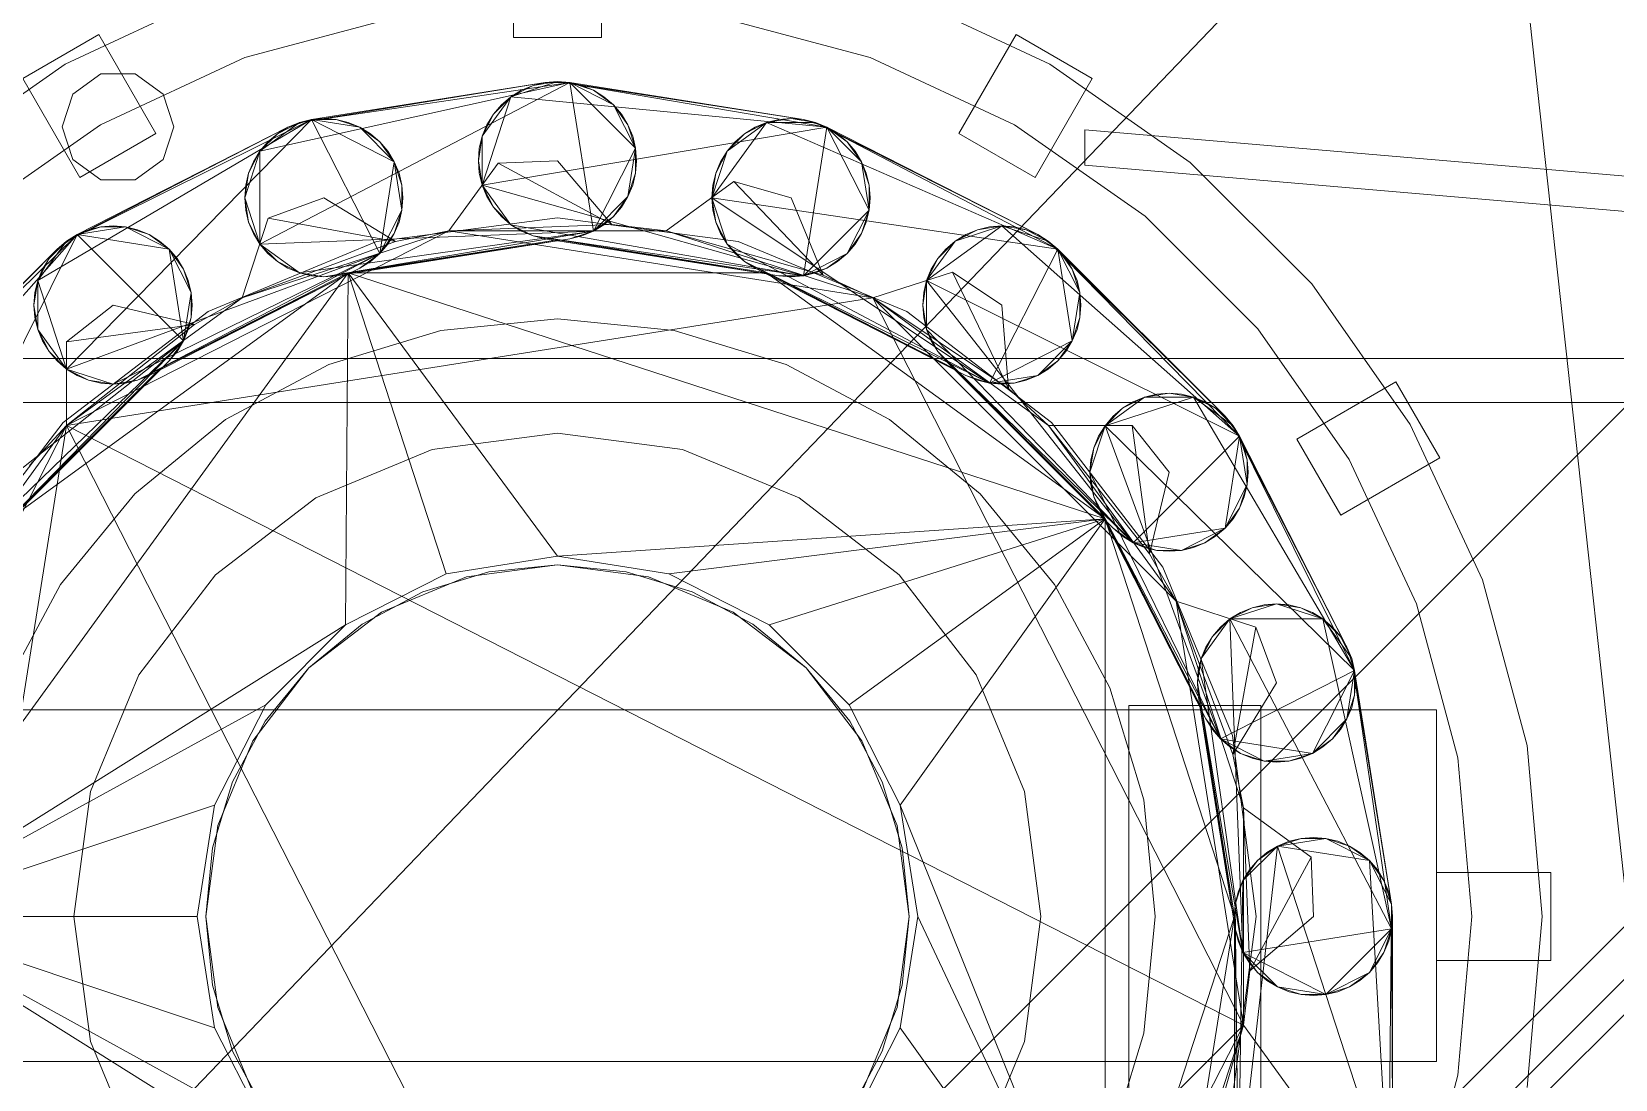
# Model space of a CAD drawing. Header units: millimetres. Extents: x -1970 to 59977, y -50268 to 6837.
# Drawn here: x 58329.4 to 58509.6, y 2748 to 2867.2 of the extents above; entities that cross this region are included whole.
import ezdxf

# ---------------------------------------------------------------- set-up
doc = ezdxf.new("R2010")
doc.units = ezdxf.units.MM
doc.layers.add('lateral_secador', color=7, linetype='Continuous', lineweight=0)

msp = doc.modelspace()

# ---------------------------------------------------------------- linework, layer by layer
at = {"layer": 'lateral_secador'}
for p, q in [((58349.253, 2663), (58589.253, 2903)), ((58250.333, 2645.18), (58496.253, 2901.5)), ((58496.253, 2901.5), (58524.753, 2641)), ((58384.253, 2866.5), (58384.253, 2879.5)), ((58394.253, 2866.5), (58394.253, 2879.5)), ((58350.947, 2871.746), (58333.253, 2863.495)), ((58445.253, 2863.495), (58427.559, 2871.746)), ((58371.194, 2868.92), (58353.683, 2864.228)), ((58424.823, 2864.228), (58407.312, 2868.92)), ((58337.083, 2866.861), (58328.423, 2861.861)), ((58343.583, 2855.603), (58337.083, 2866.861)), ((58384.253, 2866.5), (58394.253, 2866.5)), ((58434.923, 2855.603), (58441.423, 2866.861)), ((58450.083, 2861.861), (58441.423, 2866.861)), ((58333.253, 2863.495), (58317.261, 2852.297)), ((58353.683, 2864.228), (58337.253, 2856.567)), ((58441.253, 2856.567), (58424.823, 2864.228)), ((58461.245, 2852.297), (58445.253, 2863.495)), ((58334.923, 2850.603), (58328.423, 2861.861)), ((58337.291, 2862.389), (58334.116, 2860.082)), ((58341.215, 2862.389), (58337.291, 2862.389)), ((58344.39, 2860.082), (58341.215, 2862.389)), ((58355.396, 2853.581), (58390.661, 2861.389)), ((58355.396, 2843.001), (58390.661, 2861.389)), ((58359.896, 2856.85), (58387.845, 2861.389)), ((58359.896, 2856.85), (58390.661, 2861.389)), ((58387.845, 2861.389), (58361.271, 2857.18)), ((58383.962, 2859.781), (58389.253, 2861.5)), ((58383.962, 2859.781), (58386.472, 2861.06)), ((58386.472, 2861.06), (58385.167, 2860.519)), ((58386.472, 2861.06), (58389.253, 2861.5)), ((58387.845, 2861.389), (58386.472, 2861.06)), ((58389.253, 2861.5), (58387.845, 2861.389)), ((58387.845, 2861.389), (58390.661, 2861.389)), ((58389.253, 2861.5), (58417.235, 2857.18)), ((58390.661, 2861.389), (58389.253, 2861.5)), ((58389.253, 2861.5), (58419.915, 2856.31)), ((58417.235, 2857.18), (58390.661, 2861.389)), ((58390.661, 2861.389), (58393.339, 2860.519)), ((58392.034, 2861.06), (58390.661, 2861.389)), ((58390.661, 2861.389), (58395.616, 2858.864)), ((58390.661, 2861.389), (58398.142, 2853.908)), ((58390.661, 2861.389), (58393.339, 2844.481)), ((58393.339, 2860.519), (58392.034, 2861.06)), ((58443.583, 2850.603), (58450.083, 2861.861)), ((58334.116, 2860.082), (58332.903, 2856.35)), ((58345.603, 2856.35), (58344.39, 2860.082)), ((58380.694, 2855.281), (58383.962, 2859.781)), ((58380.694, 2849.719), (58383.962, 2859.781)), ((58381.972, 2857.79), (58383.962, 2859.781)), ((58383.962, 2859.781), (58382.89, 2858.864)), ((58385.167, 2860.519), (58383.962, 2859.781)), ((58383.962, 2859.781), (58419.915, 2856.31)), ((58393.339, 2860.519), (58395.616, 2858.864)), ((58394.544, 2859.781), (58393.339, 2860.519)), ((58395.616, 2858.864), (58394.544, 2859.781)), ((58362.677, 2857.291), (58361.271, 2857.18)), ((58364.085, 2857.18), (58362.677, 2857.291)), ((58380.694, 2855.281), (58381.972, 2857.79)), ((58381.972, 2857.79), (58381.233, 2856.586)), ((58382.89, 2858.864), (58381.972, 2857.79)), ((58395.616, 2858.864), (58397.272, 2856.586)), ((58396.534, 2857.79), (58395.616, 2858.864)), ((58395.616, 2858.864), (58398.142, 2853.908)), ((58397.272, 2856.586), (58396.534, 2857.79)), ((58413.048, 2856.85), (58415.829, 2857.291)), ((58415.829, 2857.291), (58414.421, 2857.18)), ((58415.829, 2857.291), (58418.61, 2856.85)), ((58417.235, 2857.18), (58415.829, 2857.291)), ((58337.253, 2856.567), (58322.403, 2846.169)), ((58330.144, 2838.857), (58361.271, 2857.18)), ((58332.903, 2856.35), (58334.116, 2852.618)), ((58333.413, 2843.357), (58361.271, 2857.18)), ((58333.413, 2828.794), (58361.271, 2857.18)), ((58333.413, 2843.357), (58358.591, 2856.31)), ((58358.591, 2856.31), (58334.618, 2844.094)), ((58334.923, 2850.603), (58343.583, 2855.603)), ((58344.39, 2852.618), (58345.603, 2856.35)), ((58355.396, 2853.581), (58359.896, 2856.85)), ((58355.396, 2853.581), (58357.388, 2855.572)), ((58357.388, 2855.572), (58356.314, 2854.655)), ((58357.388, 2855.572), (58359.896, 2856.85)), ((58358.591, 2856.31), (58357.388, 2855.572)), ((58358.591, 2856.31), (58361.271, 2857.18)), ((58359.896, 2856.85), (58358.591, 2856.31)), ((58361.271, 2857.18), (58359.896, 2856.85)), ((58361.271, 2857.18), (58364.085, 2857.18)), ((58361.271, 2857.18), (58366.763, 2856.31)), ((58361.271, 2857.18), (58370.696, 2852.377)), ((58361.271, 2857.18), (58369.042, 2841.927)), ((58364.085, 2857.18), (58366.763, 2856.31)), ((58365.458, 2856.85), (58364.085, 2857.18)), ((58366.763, 2856.31), (58365.458, 2856.85)), ((58366.763, 2856.31), (58369.042, 2854.655)), ((58367.968, 2855.572), (58366.763, 2856.31)), ((58366.763, 2856.31), (58370.696, 2852.377)), ((58369.042, 2854.655), (58367.968, 2855.572)), ((58381.233, 2856.586), (58380.694, 2855.281)), ((58380.694, 2849.719), (58419.915, 2856.31)), ((58397.272, 2856.586), (58398.142, 2853.908)), ((58397.812, 2855.281), (58397.272, 2856.586)), ((58406.829, 2848.291), (58413.048, 2856.85)), ((58408.548, 2853.581), (58413.048, 2856.85)), ((58408.548, 2853.581), (58410.538, 2855.572)), ((58410.538, 2855.572), (58409.464, 2854.655)), ((58410.538, 2855.572), (58413.048, 2856.85)), ((58411.743, 2856.31), (58410.538, 2855.572)), ((58413.048, 2856.85), (58411.743, 2856.31)), ((58414.421, 2857.18), (58413.048, 2856.85)), ((58413.048, 2856.85), (58418.61, 2856.85)), ((58413.048, 2856.85), (58446.167, 2842.439)), ((58418.61, 2856.85), (58417.235, 2857.18)), ((58417.235, 2857.18), (58419.915, 2856.31)), ((58419.915, 2856.31), (58417.235, 2839.402)), ((58418.61, 2856.85), (58443.888, 2844.094)), ((58419.915, 2856.31), (58418.61, 2856.85)), ((58418.61, 2856.85), (58446.167, 2842.439)), ((58443.888, 2844.094), (58419.915, 2856.31)), ((58419.915, 2856.31), (58422.192, 2854.655)), ((58421.118, 2855.572), (58419.915, 2856.31)), ((58419.915, 2856.31), (58423.847, 2852.377)), ((58419.915, 2856.31), (58424.718, 2846.883)), ((58422.192, 2854.655), (58421.118, 2855.572)), ((58434.923, 2855.603), (58443.583, 2850.603)), ((58456.103, 2846.169), (58441.253, 2856.567)), ((58449.253, 2856), (58589.253, 2844)), ((58449.253, 2852), (58449.253, 2856)), ((58356.314, 2854.655), (58355.396, 2853.581)), ((58369.042, 2854.655), (58370.696, 2852.377)), ((58369.958, 2853.581), (58369.042, 2854.655)), ((58380.253, 2852.5), (58380.694, 2855.281)), ((58380.364, 2853.908), (58380.253, 2852.5)), ((58380.694, 2855.281), (58380.364, 2853.908)), ((58380.694, 2849.719), (58380.694, 2855.281)), ((58398.142, 2853.908), (58393.339, 2844.481)), ((58398.142, 2853.908), (58397.272, 2848.414)), ((58398.142, 2853.908), (58397.812, 2855.281)), ((58398.142, 2853.908), (58398.142, 2851.092)), ((58398.253, 2852.5), (58398.142, 2853.908)), ((58409.464, 2854.655), (58408.548, 2853.581)), ((58422.192, 2854.655), (58423.847, 2852.377)), ((58423.11, 2853.581), (58422.192, 2854.655)), ((58334.116, 2852.618), (58337.291, 2850.311)), ((58341.215, 2850.311), (58344.39, 2852.618)), ((58353.677, 2848.291), (58355.396, 2853.581)), ((58354.118, 2851.072), (58355.396, 2853.581)), ((58354.659, 2852.377), (58354.118, 2851.072)), ((58355.396, 2853.581), (58354.659, 2852.377)), ((58355.396, 2843.001), (58355.396, 2853.581)), ((58370.696, 2852.377), (58369.042, 2841.927)), ((58370.696, 2852.377), (58369.958, 2853.581)), ((58370.696, 2852.377), (58371.567, 2849.699)), ((58371.237, 2851.072), (58370.696, 2852.377)), ((58370.696, 2852.377), (58371.567, 2846.883)), ((58382.505, 2852.235), (58376.896, 2844.527)), ((58380.694, 2849.719), (58380.253, 2852.5)), ((58380.253, 2852.5), (58380.364, 2851.092)), ((58389.253, 2852.5), (58382.505, 2852.235)), ((58382.505, 2852.235), (58395.452, 2845.256)), ((58395.452, 2845.256), (58389.253, 2852.5)), ((58398.142, 2851.092), (58398.253, 2852.5)), ((58406.829, 2848.291), (58408.548, 2853.581)), ((58407.269, 2851.072), (58408.548, 2853.581)), ((58407.81, 2852.377), (58407.269, 2851.072)), ((58408.548, 2853.581), (58407.81, 2852.377)), ((58423.847, 2852.377), (58423.11, 2853.581)), ((58423.847, 2852.377), (58424.718, 2849.699)), ((58424.388, 2851.072), (58423.847, 2852.377)), ((58423.847, 2852.377), (58424.718, 2846.883)), ((58449.253, 2852), (58589.253, 2840)), ((58475.05, 2838.492), (58461.245, 2852.297)), ((58337.291, 2850.311), (58341.215, 2850.311)), ((58353.677, 2848.291), (58354.118, 2851.072)), ((58354.118, 2851.072), (58353.788, 2849.699)), ((58371.567, 2849.699), (58371.237, 2851.072)), ((58380.364, 2851.092), (58380.694, 2849.719)), ((58398.142, 2851.092), (58397.272, 2848.414)), ((58397.812, 2849.719), (58398.142, 2851.092)), ((58409.329, 2850.124), (58401.61, 2844.527)), ((58406.829, 2848.291), (58407.269, 2851.072)), ((58407.269, 2851.072), (58406.939, 2849.699)), ((58409.329, 2850.124), (58419.485, 2839.487)), ((58415.829, 2848.291), (58409.329, 2850.124)), ((58424.718, 2849.699), (58424.388, 2851.072)), ((58353.788, 2849.699), (58353.677, 2848.291)), ((58354.118, 2845.51), (58353.677, 2848.291)), ((58353.677, 2848.291), (58353.788, 2846.883)), ((58355.396, 2843.001), (58353.677, 2848.291)), ((58362.677, 2848.291), (58356.343, 2845.954)), ((58370.812, 2843.317), (58362.677, 2848.291)), ((58371.567, 2849.699), (58371.567, 2846.883)), ((58371.677, 2848.291), (58371.567, 2849.699)), ((58371.567, 2846.883), (58371.677, 2848.291)), ((58381.972, 2847.21), (58380.694, 2849.719)), ((58380.694, 2849.719), (58381.233, 2848.414)), ((58383.962, 2845.219), (58380.694, 2849.719)), ((58417.235, 2839.402), (58380.694, 2849.719)), ((58381.233, 2848.414), (58381.972, 2847.21)), ((58397.272, 2848.414), (58393.339, 2844.481)), ((58397.272, 2848.414), (58395.616, 2846.136)), ((58396.534, 2847.21), (58397.272, 2848.414)), ((58397.272, 2848.414), (58397.812, 2849.719)), ((58406.939, 2849.699), (58406.829, 2848.291)), ((58407.269, 2845.51), (58406.829, 2848.291)), ((58406.829, 2848.291), (58406.939, 2846.883)), ((58408.548, 2843.001), (58406.829, 2848.291)), ((58438.396, 2827.186), (58406.829, 2848.291)), ((58406.829, 2848.291), (58446.167, 2842.439)), ((58419.485, 2839.487), (58415.829, 2848.291)), ((58424.718, 2849.699), (58424.718, 2846.883)), ((58424.829, 2848.291), (58424.718, 2849.699)), ((58424.718, 2846.883), (58424.829, 2848.291)), ((58353.788, 2846.883), (58354.118, 2845.51)), ((58371.567, 2846.883), (58369.042, 2841.927)), ((58371.567, 2846.883), (58370.696, 2844.205)), ((58371.237, 2845.51), (58371.567, 2846.883)), ((58383.962, 2845.219), (58381.972, 2847.21)), ((58381.972, 2847.21), (58382.89, 2846.136)), ((58395.616, 2846.136), (58396.534, 2847.21)), ((58406.939, 2846.883), (58407.269, 2845.51)), ((58424.718, 2846.883), (58417.235, 2839.402)), ((58424.718, 2846.883), (58422.192, 2841.927)), ((58424.718, 2846.883), (58423.847, 2844.205)), ((58424.388, 2845.51), (58424.718, 2846.883)), ((58334.618, 2844.094), (58337.296, 2844.965)), ((58334.618, 2844.094), (58340.11, 2844.965)), ((58335.923, 2844.635), (58334.618, 2844.094)), ((58337.296, 2844.965), (58335.923, 2844.635)), ((58338.704, 2845.075), (58337.296, 2844.965)), ((58337.296, 2844.965), (58340.11, 2844.965)), ((58340.11, 2844.965), (58338.704, 2845.075)), ((58340.11, 2844.965), (58342.79, 2844.094)), ((58341.485, 2844.635), (58340.11, 2844.965)), ((58340.11, 2844.965), (58345.067, 2842.439)), ((58342.79, 2844.094), (58341.485, 2844.635)), ((58356.343, 2845.954), (58353.388, 2836.889)), ((58355.396, 2843.001), (58354.118, 2845.51)), ((58354.118, 2845.51), (58354.659, 2844.205)), ((58356.343, 2845.954), (58370.812, 2843.317)), ((58389.253, 2846), (58368.677, 2843.291)), ((58370.696, 2844.205), (58371.237, 2845.51)), ((58376.896, 2844.527), (58395.452, 2845.256)), ((58382.89, 2846.136), (58383.962, 2845.219)), ((58386.472, 2843.94), (58383.962, 2845.219)), ((58383.962, 2845.219), (58385.167, 2844.481)), ((58417.235, 2839.402), (58383.962, 2845.219)), ((58409.829, 2843.291), (58389.253, 2846)), ((58395.616, 2846.136), (58393.339, 2844.481)), ((58393.339, 2844.481), (58394.544, 2845.219)), ((58394.544, 2845.219), (58395.616, 2846.136)), ((58401.61, 2844.527), (58395.452, 2845.256)), ((58408.548, 2843.001), (58407.269, 2845.51)), ((58407.269, 2845.51), (58407.81, 2844.205)), ((58423.847, 2844.205), (58424.388, 2845.51)), ((58431.243, 2838.857), (58439.802, 2845.075)), ((58434.513, 2843.357), (58439.802, 2845.075)), ((58434.513, 2843.357), (58437.021, 2844.635)), ((58437.021, 2844.635), (58435.716, 2844.094)), ((58437.021, 2844.635), (58439.802, 2845.075)), ((58438.396, 2844.965), (58437.021, 2844.635)), ((58439.802, 2845.075), (58438.396, 2844.965)), ((58439.802, 2845.075), (58442.583, 2844.635)), ((58441.21, 2844.965), (58439.802, 2845.075)), ((58439.802, 2845.075), (58445.093, 2843.357)), ((58439.802, 2845.075), (58466.847, 2821.135)), ((58442.583, 2844.635), (58441.21, 2844.965)), ((58442.583, 2844.635), (58445.093, 2843.357)), ((58443.888, 2844.094), (58442.583, 2844.635)), ((58468.922, 2833.35), (58456.103, 2846.169)), ((58310.677, 2817.05), (58334.618, 2844.094)), ((58312.396, 2822.34), (58334.618, 2844.094)), ((58316.896, 2808.49), (58334.618, 2844.094)), ((58330.144, 2838.857), (58333.413, 2843.357)), ((58331.423, 2841.365), (58333.413, 2843.357)), ((58332.339, 2842.439), (58334.618, 2844.094)), ((58333.413, 2843.357), (58332.339, 2842.439)), ((58333.392, 2822.361), (58376.896, 2844.527)), ((58334.618, 2844.094), (58333.413, 2843.357)), ((58334.618, 2844.094), (58345.067, 2842.439)), ((58334.618, 2844.094), (58346.722, 2831.99)), ((58342.79, 2844.094), (58345.067, 2842.439)), ((58343.993, 2843.357), (58342.79, 2844.094)), ((58345.067, 2842.439), (58343.993, 2843.357)), ((58589.253, 2844), (58349.253, 2604)), ((58368.677, 2843.291), (58349.503, 2835.349)), ((58353.388, 2836.889), (58376.896, 2844.527)), ((58353.388, 2836.889), (58370.812, 2843.317)), ((58354.659, 2844.205), (58355.396, 2843.001)), ((58393.339, 2844.481), (58355.396, 2843.001)), ((58357.388, 2841.01), (58355.396, 2843.001)), ((58355.396, 2843.001), (58356.314, 2841.927)), ((58359.896, 2839.731), (58355.396, 2843.001)), ((58393.339, 2844.481), (58359.896, 2839.731)), ((58393.339, 2844.481), (58362.677, 2839.291)), ((58390.661, 2843.611), (58362.677, 2839.291)), ((58364.085, 2839.402), (58390.661, 2843.611)), ((58389.253, 2843.5), (58365.458, 2839.731)), ((58370.696, 2844.205), (58369.042, 2841.927)), ((58369.042, 2841.927), (58369.958, 2843.001)), ((58369.958, 2843.001), (58370.696, 2844.205)), ((58376.896, 2844.527), (58370.812, 2843.317)), ((58376.896, 2844.527), (58401.61, 2844.527)), ((58376.896, 2844.527), (58425.118, 2836.889)), ((58385.167, 2844.481), (58386.472, 2843.94)), ((58414.421, 2839.402), (58386.472, 2843.94)), ((58386.472, 2843.94), (58387.845, 2843.611)), ((58417.235, 2839.402), (58386.472, 2843.94)), ((58387.845, 2843.611), (58414.421, 2839.402)), ((58413.048, 2839.731), (58389.253, 2843.5)), ((58393.339, 2844.481), (58390.661, 2843.611)), ((58390.661, 2843.611), (58392.034, 2843.94)), ((58392.034, 2843.94), (58393.339, 2844.481)), ((58401.61, 2844.527), (58419.485, 2839.487)), ((58401.61, 2844.527), (58425.118, 2836.889)), ((58407.81, 2844.205), (58408.548, 2843.001)), ((58410.538, 2841.01), (58408.548, 2843.001)), ((58408.548, 2843.001), (58409.464, 2841.927)), ((58438.396, 2827.186), (58408.548, 2843.001)), ((58429.003, 2835.349), (58409.829, 2843.291)), ((58423.847, 2844.205), (58422.192, 2841.927)), ((58422.192, 2841.927), (58423.11, 2843.001)), ((58423.11, 2843.001), (58423.847, 2844.205)), ((58431.243, 2838.857), (58434.513, 2843.357)), ((58432.521, 2841.365), (58434.513, 2843.357)), ((58434.513, 2843.357), (58433.439, 2842.439)), ((58435.716, 2844.094), (58434.513, 2843.357)), ((58445.093, 2843.357), (58443.888, 2844.094)), ((58443.888, 2844.094), (58446.167, 2842.439)), ((58445.093, 2843.357), (58465.192, 2823.414)), ((58446.167, 2842.439), (58445.093, 2843.357)), ((58445.093, 2843.357), (58466.847, 2821.135)), ((58312.396, 2822.34), (58332.339, 2842.439)), ((58332.339, 2842.439), (58313.314, 2823.414)), ((58330.144, 2838.857), (58331.423, 2841.365)), ((58331.423, 2841.365), (58330.685, 2840.161)), ((58332.339, 2842.439), (58331.423, 2841.365)), ((58369.042, 2841.927), (58333.413, 2828.794)), ((58369.042, 2841.927), (58338.704, 2827.075)), ((58369.042, 2841.927), (58341.485, 2827.516)), ((58345.067, 2842.439), (58346.722, 2840.161)), ((58345.985, 2841.365), (58345.067, 2842.439)), ((58345.067, 2842.439), (58347.593, 2837.483)), ((58345.067, 2842.439), (58346.722, 2831.99)), ((58346.722, 2840.161), (58345.985, 2841.365)), ((58356.314, 2841.927), (58357.388, 2841.01)), ((58359.896, 2839.731), (58357.388, 2841.01)), ((58357.388, 2841.01), (58358.591, 2840.272)), ((58369.042, 2841.927), (58366.763, 2840.272)), ((58366.763, 2840.272), (58367.968, 2841.01)), ((58367.968, 2841.01), (58369.042, 2841.927)), ((58409.464, 2841.927), (58410.538, 2841.01)), ((58435.716, 2828.056), (58410.538, 2841.01)), ((58410.538, 2841.01), (58411.743, 2840.272)), ((58438.396, 2827.186), (58410.538, 2841.01)), ((58422.192, 2841.927), (58417.235, 2839.402)), ((58422.192, 2841.927), (58419.915, 2840.272)), ((58419.915, 2840.272), (58421.118, 2841.01)), ((58421.118, 2841.01), (58422.192, 2841.927)), ((58431.243, 2838.857), (58432.521, 2841.365)), ((58432.521, 2841.365), (58431.784, 2840.161)), ((58433.439, 2842.439), (58432.521, 2841.365)), ((58446.167, 2842.439), (58438.396, 2827.186)), ((58465.192, 2823.414), (58446.167, 2842.439)), ((58446.167, 2842.439), (58447.821, 2840.161)), ((58447.083, 2841.365), (58446.167, 2842.439)), ((58446.167, 2842.439), (58448.692, 2837.483)), ((58446.167, 2842.439), (58447.821, 2831.99)), ((58447.821, 2840.161), (58447.083, 2841.365)), ((58312.253, 2766.5), (58365.458, 2839.731)), ((58326.958, 2811.76), (58365.458, 2839.731)), ((58330.685, 2840.161), (58330.144, 2838.857)), ((58366.763, 2840.272), (58341.485, 2827.516)), ((58342.79, 2828.056), (58366.763, 2840.272)), ((58365.458, 2839.731), (58343.993, 2828.794)), ((58346.722, 2840.161), (58347.593, 2837.483)), ((58347.263, 2838.857), (58346.722, 2840.161)), ((58358.591, 2840.272), (58359.896, 2839.731)), ((58362.677, 2839.291), (58359.896, 2839.731)), ((58359.896, 2839.731), (58361.271, 2839.402)), ((58361.271, 2839.402), (58362.677, 2839.291)), ((58362.677, 2839.291), (58364.085, 2839.402)), ((58365.153, 2799.67), (58365.458, 2839.731)), ((58365.458, 2839.731), (58413.048, 2839.731)), ((58365.458, 2839.731), (58451.548, 2811.76)), ((58376.583, 2805.493), (58365.458, 2839.731)), ((58389.253, 2807.5), (58365.458, 2839.731)), ((58411.743, 2840.272), (58435.716, 2828.056)), ((58413.048, 2839.731), (58451.548, 2811.76)), ((58434.513, 2828.794), (58413.048, 2839.731)), ((58417.235, 2839.402), (58414.421, 2839.402)), ((58414.421, 2839.402), (58415.829, 2839.291)), ((58415.829, 2839.291), (58417.235, 2839.402)), ((58419.915, 2840.272), (58417.235, 2839.402)), ((58417.235, 2839.402), (58418.61, 2839.731)), ((58418.61, 2839.731), (58419.915, 2840.272)), ((58425.118, 2836.889), (58419.485, 2839.487)), ((58434.189, 2839.827), (58425.118, 2836.889)), ((58431.784, 2840.161), (58431.243, 2838.857)), ((58434.189, 2839.827), (58440.56, 2826.572)), ((58439.802, 2836.075), (58434.189, 2839.827)), ((58447.821, 2840.161), (58448.692, 2837.483)), ((58448.362, 2838.857), (58447.821, 2840.161)), ((58329.704, 2836.075), (58330.144, 2838.857)), ((58329.814, 2837.483), (58329.704, 2836.075)), ((58330.144, 2838.857), (58329.814, 2837.483)), ((58330.144, 2833.294), (58330.144, 2838.857)), ((58333.413, 2828.794), (58330.144, 2838.857)), ((58347.593, 2837.483), (58346.722, 2831.99)), ((58347.593, 2837.483), (58347.263, 2838.857)), ((58347.593, 2837.483), (58347.593, 2834.667)), ((58347.704, 2836.075), (58347.593, 2837.483)), ((58589.253, 2838), (58349.253, 2598)), ((58430.802, 2836.075), (58431.243, 2838.857)), ((58430.913, 2837.483), (58430.802, 2836.075)), ((58431.243, 2838.857), (58430.913, 2837.483)), ((58431.243, 2833.294), (58431.243, 2838.857)), ((58454.743, 2809.031), (58431.243, 2838.857)), ((58431.243, 2838.857), (58466.847, 2821.135)), ((58448.692, 2837.483), (58447.821, 2831.99)), ((58448.692, 2837.483), (58448.362, 2838.857)), ((58448.692, 2837.483), (58448.692, 2834.667)), ((58448.802, 2836.075), (58448.692, 2837.483)), ((58486.248, 2822.5), (58475.05, 2838.492)), ((58330.144, 2833.294), (58329.704, 2836.075)), ((58329.704, 2836.075), (58329.814, 2834.667)), ((58333.392, 2822.361), (58353.388, 2836.889)), ((58333.392, 2822.361), (58425.118, 2836.889)), ((58338.704, 2836.075), (58333.401, 2831.895)), ((58347.976, 2833.859), (58338.704, 2836.075)), ((58347.593, 2834.667), (58347.704, 2836.075)), ((58353.388, 2836.889), (58347.976, 2833.859)), ((58425.118, 2836.889), (58440.56, 2826.572)), ((58425.118, 2836.889), (58445.114, 2822.361)), ((58425.118, 2836.889), (58459.642, 2802.365)), ((58425.118, 2836.889), (58467.28, 2754.142)), ((58431.243, 2833.294), (58430.802, 2836.075)), ((58430.802, 2836.075), (58430.913, 2834.667)), ((58440.56, 2826.572), (58439.802, 2836.075)), ((58448.692, 2834.667), (58448.802, 2836.075)), ((58329.814, 2834.667), (58330.144, 2833.294)), ((58349.503, 2835.349), (58333.038, 2822.715)), ((58333.392, 2822.361), (58347.976, 2833.859)), ((58333.401, 2831.895), (58347.976, 2833.859)), ((58347.593, 2834.667), (58346.722, 2831.99)), ((58347.263, 2833.294), (58347.593, 2834.667)), ((58589.253, 2834), (58349.253, 2594)), ((58389.253, 2834.5), (58375.987, 2833.193)), ((58402.519, 2833.193), (58389.253, 2834.5)), ((58445.468, 2822.715), (58429.003, 2835.349)), ((58430.913, 2834.667), (58431.243, 2833.294)), ((58448.692, 2834.667), (58447.821, 2831.99)), ((58448.362, 2833.294), (58448.692, 2834.667)), ((58346.722, 2831.99), (58316.896, 2808.49)), ((58346.722, 2831.99), (58322.458, 2808.49)), ((58346.722, 2831.99), (58324.968, 2809.768)), ((58331.423, 2830.785), (58330.144, 2833.294)), ((58330.144, 2833.294), (58330.685, 2831.99)), ((58333.413, 2828.794), (58330.144, 2833.294)), ((58330.685, 2831.99), (58331.423, 2830.785)), ((58346.722, 2831.99), (58345.067, 2829.711)), ((58345.985, 2830.785), (58346.722, 2831.99)), ((58346.722, 2831.99), (58347.263, 2833.294)), ((58375.987, 2833.193), (58363.23, 2829.324)), ((58415.275, 2829.324), (58402.519, 2833.193)), ((58432.521, 2830.785), (58431.243, 2833.294)), ((58431.243, 2833.294), (58431.784, 2831.99)), ((58454.743, 2809.031), (58431.243, 2833.294)), ((58431.784, 2831.99), (58432.521, 2830.785)), ((58447.821, 2831.99), (58438.396, 2827.186)), ((58447.821, 2831.99), (58443.888, 2828.056)), ((58447.821, 2831.99), (58446.167, 2829.711)), ((58447.083, 2830.785), (58447.821, 2831.99)), ((58447.821, 2831.99), (58448.362, 2833.294)), ((58479.32, 2818.5), (58468.922, 2833.35)), ((58333.413, 2828.794), (58331.423, 2830.785)), ((58331.423, 2830.785), (58332.339, 2829.711)), ((58333.401, 2831.895), (58333.392, 2822.361)), ((58345.067, 2829.711), (58345.985, 2830.785)), ((58452.464, 2810.686), (58432.521, 2830.785)), ((58432.521, 2830.785), (58433.439, 2829.711)), ((58454.743, 2809.031), (58432.521, 2830.785)), ((58446.167, 2829.711), (58447.083, 2830.785)), ((38839.253, 2830), (58839.253, 2830)), ((58345.067, 2829.711), (58324.968, 2809.768)), ((58326.042, 2810.686), (58345.067, 2829.711)), ((58343.993, 2828.794), (58326.958, 2811.76)), ((58332.339, 2829.711), (58333.413, 2828.794)), ((58335.923, 2827.516), (58333.413, 2828.794)), ((58333.413, 2828.794), (58334.618, 2828.056)), ((58338.704, 2827.075), (58333.413, 2828.794)), ((58363.23, 2829.324), (58351.474, 2823.04)), ((58427.032, 2823.04), (58415.275, 2829.324)), ((58433.439, 2829.711), (58452.464, 2810.686)), ((58451.548, 2811.76), (58434.513, 2828.794)), ((58446.167, 2829.711), (58443.888, 2828.056)), ((58443.888, 2828.056), (58445.093, 2828.794)), ((58445.093, 2828.794), (58446.167, 2829.711)), ((58334.618, 2828.056), (58335.923, 2827.516)), ((58338.704, 2827.075), (58335.923, 2827.516)), ((58335.923, 2827.516), (58337.296, 2827.186)), ((58337.296, 2827.186), (58338.704, 2827.075)), ((58341.485, 2827.516), (58338.704, 2827.075)), ((58338.704, 2827.075), (58340.11, 2827.186)), ((58340.11, 2827.186), (58341.485, 2827.516)), ((58341.485, 2827.516), (58342.79, 2828.056)), ((58438.396, 2827.186), (58435.716, 2828.056)), ((58435.716, 2828.056), (58437.021, 2827.516)), ((58437.021, 2827.516), (58438.396, 2827.186)), ((58443.888, 2828.056), (58438.396, 2827.186)), ((58441.21, 2827.186), (58438.396, 2827.186)), ((58438.396, 2827.186), (58439.802, 2827.075)), ((58439.802, 2827.075), (58441.21, 2827.186)), ((58445.114, 2822.361), (58440.56, 2826.572)), ((58443.888, 2828.056), (58441.21, 2827.186)), ((58441.21, 2827.186), (58442.583, 2827.516)), ((58442.583, 2827.516), (58443.888, 2828.056)), ((58473.356, 2820.83), (58484.614, 2827.33)), ((58489.614, 2818.67), (58484.614, 2827.33)), ((38839.253, 2825), (58839.253, 2825)), ((58451.548, 2822.34), (58456.048, 2825.609)), ((58451.548, 2822.34), (58461.61, 2825.609)), ((58453.538, 2824.331), (58456.048, 2825.609)), ((58454.743, 2825.069), (58453.538, 2824.331)), ((58456.048, 2825.609), (58454.743, 2825.069)), ((58456.048, 2825.609), (58458.829, 2826.05)), ((58457.421, 2825.939), (58456.048, 2825.609)), ((58456.048, 2825.609), (58461.61, 2825.609)), ((58458.829, 2826.05), (58457.421, 2825.939)), ((58458.829, 2826.05), (58461.61, 2825.609)), ((58460.235, 2825.939), (58458.829, 2826.05)), ((58461.61, 2825.609), (58460.235, 2825.939)), ((58461.61, 2825.609), (58464.118, 2824.331)), ((58462.915, 2825.069), (58461.61, 2825.609)), ((58461.61, 2825.609), (58466.11, 2822.34)), ((58461.61, 2825.609), (58479.933, 2794.483)), ((58464.118, 2824.331), (58462.915, 2825.069)), ((58351.474, 2823.04), (58341.17, 2814.583)), ((58437.336, 2814.583), (58427.032, 2823.04)), ((58451.548, 2822.34), (58453.538, 2824.331)), ((58452.464, 2823.414), (58451.548, 2822.34)), ((58453.538, 2824.331), (58452.464, 2823.414)), ((58464.118, 2824.331), (58466.11, 2822.34)), ((58465.192, 2823.414), (58464.118, 2824.331)), ((58466.11, 2822.34), (58465.192, 2823.414)), ((58465.192, 2823.414), (58466.847, 2821.135)), ((58311.226, 2778.858), (58333.392, 2822.361)), ((58318.864, 2802.365), (58333.392, 2822.361)), ((58318.864, 2730.635), (58333.392, 2822.361)), ((58333.038, 2822.715), (58320.404, 2806.25)), ((58333.392, 2822.361), (58329.181, 2817.806)), ((58333.392, 2822.361), (58467.28, 2754.142)), ((58401.61, 2688.473), (58333.392, 2822.361)), ((58389.253, 2821.5), (58375.018, 2819.626)), ((58403.488, 2819.626), (58389.253, 2821.5)), ((58445.114, 2822.361), (58456.612, 2807.777)), ((58454.647, 2822.353), (58445.114, 2822.361)), ((58445.114, 2822.361), (58459.642, 2802.365)), ((58458.102, 2806.25), (58445.468, 2822.715)), ((58449.829, 2817.05), (58451.548, 2822.34)), ((58450.269, 2819.831), (58451.548, 2822.34)), ((58451.548, 2822.34), (58450.81, 2821.135)), ((58464.681, 2786.711), (58451.548, 2822.34)), ((58451.548, 2822.34), (58479.933, 2794.483)), ((58454.647, 2822.353), (58456.612, 2807.777)), ((58458.829, 2817.05), (58454.647, 2822.353)), ((58466.11, 2822.34), (58479.064, 2797.161)), ((58466.847, 2821.135), (58466.11, 2822.34)), ((58466.11, 2822.34), (58479.933, 2794.483)), ((58494.499, 2804.806), (58486.248, 2822.5)), ((58375.018, 2819.626), (58361.753, 2814.131)), ((58416.753, 2814.131), (58403.488, 2819.626)), ((58449.829, 2817.05), (58450.269, 2819.831)), ((58450.269, 2819.831), (58449.939, 2818.458)), ((58450.81, 2821.135), (58450.269, 2819.831)), ((58466.847, 2821.135), (58454.743, 2809.031)), ((58466.847, 2821.135), (58465.192, 2810.686)), ((58479.064, 2797.161), (58466.847, 2821.135)), ((58466.847, 2821.135), (58467.718, 2818.458)), ((58467.388, 2819.831), (58466.847, 2821.135)), ((58466.847, 2821.135), (58467.718, 2815.642)), ((58467.718, 2818.458), (58467.388, 2819.831)), ((58473.356, 2820.83), (58478.356, 2812.17)), ((58449.939, 2818.458), (58449.829, 2817.05)), ((58467.718, 2818.458), (58467.718, 2815.642)), ((58467.829, 2817.05), (58467.718, 2818.458)), ((58478.356, 2812.17), (58489.614, 2818.67)), ((58486.981, 2802.07), (58479.32, 2818.5)), ((58450.269, 2814.268), (58449.829, 2817.05)), ((58449.829, 2817.05), (58449.939, 2815.642)), ((58464.681, 2786.711), (58449.829, 2817.05)), ((58456.612, 2807.777), (58458.829, 2817.05)), ((58467.718, 2815.642), (58467.829, 2817.05)), ((58341.17, 2814.583), (58332.713, 2804.279)), ((58361.753, 2814.131), (58350.362, 2805.391)), ((58428.144, 2805.391), (58416.753, 2814.131)), ((58445.793, 2804.279), (58437.336, 2814.583)), ((58449.939, 2815.642), (58450.269, 2814.268)), ((58463.024, 2788.99), (58450.269, 2814.268)), ((58450.269, 2814.268), (58450.81, 2812.964)), ((58464.681, 2786.711), (58450.269, 2814.268)), ((58467.718, 2815.642), (58465.192, 2810.686)), ((58467.718, 2815.642), (58466.847, 2812.964)), ((58466.847, 2812.964), (58467.388, 2814.268)), ((58467.388, 2814.268), (58467.718, 2815.642)), ((58450.81, 2812.964), (58463.024, 2788.99)), ((58466.847, 2812.964), (58465.192, 2810.686)), ((58466.11, 2811.76), (58466.847, 2812.964)), ((58389.253, 2807.5), (58451.548, 2811.76)), ((58401.923, 2805.493), (58451.548, 2811.76)), ((58413.353, 2799.67), (58451.548, 2811.76)), ((58422.423, 2790.599), (58451.548, 2811.76)), ((58428.247, 2779.17), (58451.548, 2811.76)), ((58451.548, 2811.76), (58466.253, 2766.5)), ((58462.483, 2790.294), (58451.548, 2811.76)), ((58451.548, 2811.76), (58451.548, 2721.24)), ((58454.743, 2809.031), (58452.464, 2810.686)), ((58452.464, 2810.686), (58453.538, 2809.768)), ((58465.192, 2810.686), (58454.743, 2809.031)), ((58465.192, 2810.686), (58460.235, 2808.16)), ((58465.192, 2810.686), (58462.915, 2809.031)), ((58464.118, 2809.768), (58465.192, 2810.686)), ((58465.192, 2810.686), (58466.11, 2811.76)), ((58453.538, 2809.768), (58454.743, 2809.031)), ((58457.421, 2808.16), (58454.743, 2809.031)), ((58454.743, 2809.031), (58456.048, 2808.49)), ((58460.235, 2808.16), (58454.743, 2809.031)), ((58462.915, 2809.031), (58460.235, 2808.16)), ((58461.61, 2808.49), (58462.915, 2809.031)), ((58462.915, 2809.031), (58464.118, 2809.768)), ((58376.583, 2805.493), (58389.253, 2807.5)), ((58389.253, 2807.5), (58401.923, 2805.493)), ((58456.048, 2808.49), (58457.421, 2808.16)), ((58459.642, 2802.365), (58456.612, 2807.777)), ((58460.235, 2808.16), (58457.421, 2808.16)), ((58457.421, 2808.16), (58458.829, 2808.05)), ((58458.829, 2808.05), (58460.235, 2808.16)), ((58460.235, 2808.16), (58461.61, 2808.49)), ((58350.362, 2805.391), (58341.622, 2794)), ((58365.153, 2799.67), (58376.583, 2805.493)), ((58378.9, 2805.137), (58369.253, 2801.141)), ((58381.449, 2805.731), (58373.946, 2803.455)), ((58389.253, 2806.5), (58378.9, 2805.137)), ((58389.253, 2806.5), (58381.449, 2805.731)), ((58397.057, 2805.731), (58389.253, 2806.5)), ((58399.606, 2805.137), (58389.253, 2806.5)), ((58404.56, 2803.455), (58397.057, 2805.731)), ((58409.253, 2801.141), (58399.606, 2805.137)), ((58401.923, 2805.493), (58413.353, 2799.67)), ((58436.884, 2794), (58428.144, 2805.391)), ((58466.044, 2787.076), (58458.102, 2806.25)), ((58332.713, 2804.279), (58326.429, 2792.522)), ((58373.946, 2803.455), (58367.03, 2799.759)), ((58411.476, 2799.759), (58404.56, 2803.455)), ((58452.077, 2792.522), (58445.793, 2804.279)), ((58499.551, 2785.949), (58494.499, 2804.806)), ((58459.642, 2802.365), (58466.069, 2784.942)), ((58468.706, 2799.411), (58459.642, 2802.365)), ((58459.642, 2802.365), (58467.28, 2778.858)), ((58459.642, 2802.365), (58467.28, 2754.142)), ((58465.753, 2800.357), (58471.044, 2802.075)), ((58465.753, 2800.357), (58468.263, 2801.635)), ((58468.263, 2801.635), (58466.958, 2801.094)), ((58468.263, 2801.635), (58471.044, 2802.075)), ((58469.636, 2801.965), (58468.263, 2801.635)), ((58471.044, 2802.075), (58469.636, 2801.965)), ((58471.044, 2802.075), (58473.825, 2801.635)), ((58472.452, 2801.965), (58471.044, 2802.075)), ((58471.044, 2802.075), (58476.333, 2800.357)), ((58473.825, 2801.635), (58472.452, 2801.965)), ((58473.825, 2801.635), (58476.333, 2800.357)), ((58475.13, 2801.094), (58473.825, 2801.635)), ((58491.673, 2784.559), (58486.981, 2802.07)), ((58365.153, 2799.67), (58312.253, 2766.5)), ((58356.083, 2790.599), (58365.153, 2799.67)), ((58369.253, 2801.141), (58360.969, 2794.784)), ((58367.03, 2799.759), (58360.969, 2794.784)), ((58417.537, 2794.784), (58409.253, 2801.141)), ((58417.537, 2794.784), (58411.476, 2799.759)), ((58413.353, 2799.67), (58422.423, 2790.599)), ((58462.483, 2795.857), (58465.753, 2800.357)), ((58463.763, 2798.365), (58465.753, 2800.357)), ((58465.753, 2800.357), (58464.681, 2799.439)), ((58466.958, 2801.094), (58465.753, 2800.357)), ((58465.753, 2800.357), (58476.333, 2800.357)), ((58467.233, 2762.414), (58465.753, 2800.357)), ((58465.753, 2800.357), (58484.142, 2765.092)), ((58476.333, 2800.357), (58475.13, 2801.094)), ((58476.333, 2800.357), (58478.325, 2798.365)), ((58477.407, 2799.439), (58476.333, 2800.357)), ((58476.333, 2800.357), (58479.603, 2795.857)), ((58476.333, 2800.357), (58484.142, 2765.092)), ((58462.483, 2795.857), (58463.763, 2798.365)), ((58463.763, 2798.365), (58463.024, 2797.161)), ((58464.681, 2799.439), (58463.763, 2798.365)), ((58468.706, 2799.411), (58466.069, 2784.942)), ((58471.044, 2793.075), (58468.706, 2799.411)), ((58478.325, 2798.365), (58477.407, 2799.439)), ((58478.325, 2798.365), (58479.603, 2795.857)), ((58479.064, 2797.161), (58478.325, 2798.365)), ((58463.024, 2797.161), (58462.483, 2795.857)), ((58479.603, 2795.857), (58479.064, 2797.161)), ((58479.064, 2797.161), (58479.933, 2794.483)), ((58360.969, 2794.784), (58354.612, 2786.5)), ((58360.969, 2794.784), (58355.994, 2788.723)), ((58422.512, 2788.723), (58417.537, 2794.784)), ((58423.894, 2786.5), (58417.537, 2794.784)), ((58462.044, 2793.075), (58462.483, 2795.857)), ((58462.155, 2794.483), (58462.044, 2793.075)), ((58462.483, 2795.857), (58462.155, 2794.483)), ((58467.233, 2762.414), (58462.483, 2795.857)), ((58479.933, 2794.483), (58464.681, 2786.711)), ((58479.933, 2794.483), (58475.13, 2785.056)), ((58479.933, 2794.483), (58479.064, 2788.99)), ((58479.603, 2795.857), (58484.142, 2767.908)), ((58479.933, 2794.483), (58479.603, 2795.857)), ((58479.603, 2795.857), (58484.142, 2765.092)), ((58484.142, 2767.908), (58479.933, 2794.483)), ((58479.933, 2794.483), (58479.933, 2791.667)), ((58480.044, 2793.075), (58479.933, 2794.483)), ((58341.622, 2794), (58336.127, 2780.735)), ((58442.379, 2780.735), (58436.884, 2794)), ((58455.946, 2779.766), (58452.077, 2792.522)), ((58466.364, 2765.092), (58462.044, 2793.075)), ((58462.044, 2793.075), (58462.155, 2791.667)), ((58467.233, 2762.414), (58462.044, 2793.075)), ((58466.069, 2784.942), (58471.044, 2793.075)), ((58479.933, 2791.667), (58480.044, 2793.075)), ((58356.083, 2790.599), (58312.253, 2766.5)), ((58350.259, 2779.17), (58356.083, 2790.599)), ((58422.423, 2790.599), (58428.247, 2779.17)), ((58462.155, 2791.667), (58466.364, 2765.092)), ((58479.933, 2791.667), (58479.064, 2788.99)), ((58479.603, 2790.294), (58479.933, 2791.667)), ((39189.253, 2790), (58489.253, 2790)), ((58454.253, 2790.5), (58469.253, 2790.5)), ((58454.253, 2790.5), (58454.253, 2704.5)), ((58466.253, 2766.5), (58462.483, 2790.294)), ((58464.681, 2786.711), (58463.024, 2788.99)), ((58463.024, 2788.99), (58463.763, 2787.785)), ((58469.253, 2704.5), (58469.253, 2790.5)), ((58479.064, 2788.99), (58475.13, 2785.056)), ((58479.064, 2788.99), (58477.407, 2786.711)), ((58478.325, 2787.785), (58479.064, 2788.99)), ((58479.064, 2788.99), (58479.603, 2790.294)), ((58489.253, 2750), (58489.253, 2790)), ((58355.994, 2788.723), (58352.298, 2781.807)), ((58426.208, 2781.807), (58422.512, 2788.723)), ((58463.763, 2787.785), (58464.681, 2786.711)), ((58468.753, 2766.5), (58466.044, 2787.076)), ((58477.407, 2786.711), (58478.325, 2787.785)), ((58354.612, 2786.5), (58350.616, 2776.853)), ((58427.89, 2776.853), (58423.894, 2786.5)), ((58466.958, 2785.056), (58464.681, 2786.711)), ((58464.681, 2786.711), (58465.753, 2785.794)), ((58469.636, 2784.186), (58464.681, 2786.711)), ((58475.13, 2785.056), (58464.681, 2786.711)), ((58465.753, 2785.794), (58466.958, 2785.056)), ((58477.407, 2786.711), (58475.13, 2785.056)), ((58475.13, 2785.056), (58476.333, 2785.794)), ((58476.333, 2785.794), (58477.407, 2786.711)), ((58501.253, 2766.5), (58499.551, 2785.949)), ((58467.28, 2778.858), (58466.069, 2784.942)), ((58469.636, 2784.186), (58466.958, 2785.056)), ((58466.958, 2785.056), (58468.263, 2784.516)), ((58468.263, 2784.516), (58469.636, 2784.186)), ((58475.13, 2785.056), (58469.636, 2784.186)), ((58472.452, 2784.186), (58469.636, 2784.186)), ((58469.636, 2784.186), (58471.044, 2784.075)), ((58471.044, 2784.075), (58472.452, 2784.186)), ((58475.13, 2785.056), (58472.452, 2784.186)), ((58472.452, 2784.186), (58473.825, 2784.516)), ((58473.825, 2784.516), (58475.13, 2785.056)), ((58493.253, 2766.5), (58491.673, 2784.559)), ((58352.298, 2781.807), (58350.022, 2774.304)), ((58428.484, 2774.304), (58426.208, 2781.807)), ((58336.127, 2780.735), (58334.253, 2766.5)), ((58444.253, 2766.5), (58442.379, 2780.735)), ((58457.253, 2766.5), (58455.946, 2779.766)), ((58350.259, 2779.17), (58312.253, 2766.5)), ((58348.253, 2766.5), (58350.259, 2779.17)), ((58428.247, 2779.17), (58451.548, 2721.24)), ((58428.247, 2779.17), (58430.253, 2766.5)), ((58467.28, 2778.858), (58468.009, 2760.302)), ((58474.987, 2773.248), (58467.28, 2778.858)), ((58467.28, 2778.858), (58467.28, 2754.142)), ((58350.616, 2776.853), (58349.253, 2766.5)), ((58429.253, 2766.5), (58427.89, 2776.853)), ((58466.694, 2735.719), (58471.167, 2774.519)), ((58467.233, 2770.586), (58471.167, 2774.519)), ((58468.89, 2772.864), (58471.167, 2774.519)), ((58471.167, 2774.519), (58469.962, 2773.781)), ((58471.167, 2774.519), (58473.845, 2775.389)), ((58471.167, 2774.519), (58476.661, 2775.389)), ((58472.472, 2775.06), (58471.167, 2774.519)), ((58471.167, 2774.519), (58481.616, 2772.864)), ((58471.167, 2774.519), (58483.812, 2735.719)), ((58473.845, 2775.389), (58472.472, 2775.06)), ((58475.253, 2775.5), (58473.845, 2775.389)), ((58473.845, 2775.389), (58476.661, 2775.389)), ((58476.661, 2775.389), (58475.253, 2775.5)), ((58476.661, 2775.389), (58479.339, 2774.519)), ((58478.034, 2775.06), (58476.661, 2775.389)), ((58476.661, 2775.389), (58481.616, 2772.864)), ((58479.339, 2774.519), (58478.034, 2775.06)), ((58479.339, 2774.519), (58481.616, 2772.864)), ((58480.544, 2773.781), (58479.339, 2774.519)), ((58350.022, 2774.304), (58349.253, 2766.5)), ((58429.253, 2766.5), (58428.484, 2774.304)), ((58467.233, 2770.586), (58468.89, 2772.864)), ((58468.89, 2772.864), (58467.972, 2771.79)), ((58474.987, 2773.248), (58468.009, 2760.302)), ((58469.962, 2773.781), (58468.89, 2772.864)), ((58475.253, 2766.5), (58474.987, 2773.248)), ((58481.616, 2772.864), (58480.544, 2773.781)), ((58481.616, 2772.864), (58483.272, 2770.586)), ((58482.534, 2771.79), (58481.616, 2772.864)), ((58481.616, 2772.864), (58484.142, 2767.908)), ((58481.616, 2772.864), (58483.812, 2735.719)), ((58467.972, 2771.79), (58467.233, 2770.586)), ((58483.272, 2770.586), (58482.534, 2771.79)), ((58489.253, 2771.5), (58502.253, 2771.5)), ((58489.253, 2771.5), (58489.253, 2761.5)), ((58502.253, 2761.5), (58502.253, 2771.5)), ((58466.364, 2767.908), (58467.233, 2770.586)), ((58466.694, 2769.281), (58466.364, 2767.908)), ((58467.233, 2770.586), (58466.694, 2769.281)), ((58466.694, 2735.719), (58467.233, 2770.586)), ((58483.272, 2770.586), (58484.142, 2767.908)), ((58483.812, 2769.281), (58483.272, 2770.586)), ((58484.142, 2767.908), (58483.812, 2769.281)), ((58466.253, 2738.5), (58466.364, 2767.908)), ((58466.364, 2767.908), (58466.253, 2766.5)), ((58466.694, 2735.719), (58466.364, 2767.908)), ((58484.142, 2767.908), (58483.812, 2735.719)), ((58484.142, 2767.908), (58484.253, 2738.5)), ((58484.253, 2766.5), (58484.142, 2767.908)), ((58484.142, 2767.908), (58484.142, 2765.092)), ((58312.253, 2766.5), (58348.253, 2766.5)), ((58312.253, 2766.5), (58350.259, 2753.83)), ((58312.253, 2766.5), (58356.083, 2742.401)), ((58312.253, 2766.5), (58365.153, 2733.33)), ((58334.253, 2766.5), (58336.127, 2752.265)), ((58350.259, 2753.83), (58348.253, 2766.5)), ((58349.253, 2766.5), (58350.022, 2758.696)), ((58349.253, 2766.5), (58350.616, 2756.147)), ((58427.89, 2756.147), (58429.253, 2766.5)), ((58430.253, 2766.5), (58428.247, 2753.83)), ((58428.484, 2758.696), (58429.253, 2766.5)), ((58451.548, 2721.24), (58430.253, 2766.5)), ((58442.379, 2752.265), (58444.253, 2766.5)), ((58466.253, 2766.5), (58451.548, 2721.24)), ((58455.946, 2753.234), (58457.253, 2766.5)), ((58462.483, 2742.706), (58466.253, 2766.5)), ((58466.044, 2745.924), (58468.753, 2766.5)), ((58466.253, 2766.5), (58466.253, 2738.5)), ((58468.009, 2760.302), (58475.253, 2766.5)), ((58484.142, 2765.092), (58484.253, 2766.5)), ((58484.253, 2738.5), (58484.253, 2766.5)), ((58491.673, 2748.441), (58493.253, 2766.5)), ((58499.551, 2747.051), (58501.253, 2766.5)), ((58467.233, 2762.414), (58466.364, 2765.092)), ((58466.364, 2765.092), (58466.694, 2763.719)), ((58466.694, 2763.719), (58467.233, 2762.414)), ((58484.142, 2765.092), (58467.233, 2762.414)), ((58484.142, 2765.092), (58476.661, 2757.611)), ((58484.142, 2765.092), (58481.616, 2760.136)), ((58484.142, 2765.092), (58483.272, 2762.414)), ((58483.272, 2762.414), (58483.812, 2763.719)), ((58483.812, 2763.719), (58484.142, 2765.092)), ((58468.89, 2760.136), (58467.233, 2762.414)), ((58467.233, 2762.414), (58467.972, 2761.21)), ((58471.167, 2758.481), (58467.233, 2762.414)), ((58476.661, 2757.611), (58467.233, 2762.414)), ((58483.272, 2762.414), (58481.616, 2760.136)), ((58482.534, 2761.21), (58483.272, 2762.414)), ((58467.28, 2754.142), (58468.009, 2760.302)), ((58467.972, 2761.21), (58468.89, 2760.136)), ((58471.167, 2758.481), (58468.89, 2760.136)), ((58468.89, 2760.136), (58469.962, 2759.219)), ((58481.616, 2760.136), (58476.661, 2757.611)), ((58481.616, 2760.136), (58479.339, 2758.481)), ((58480.544, 2759.219), (58481.616, 2760.136)), ((58481.616, 2760.136), (58482.534, 2761.21)), ((58489.253, 2761.5), (58502.253, 2761.5)), ((58350.022, 2758.696), (58352.298, 2751.193)), ((58426.208, 2751.193), (58428.484, 2758.696)), ((58469.962, 2759.219), (58471.167, 2758.481)), ((58473.845, 2757.611), (58471.167, 2758.481)), ((58471.167, 2758.481), (58472.472, 2757.94)), ((58476.661, 2757.611), (58471.167, 2758.481)), ((58479.339, 2758.481), (58476.661, 2757.611)), ((58478.034, 2757.94), (58479.339, 2758.481)), ((58479.339, 2758.481), (58480.544, 2759.219)), ((58472.472, 2757.94), (58473.845, 2757.611)), ((58476.661, 2757.611), (58473.845, 2757.611)), ((58473.845, 2757.611), (58475.253, 2757.5)), ((58475.253, 2757.5), (58476.661, 2757.611)), ((58476.661, 2757.611), (58478.034, 2757.94)), ((58350.616, 2756.147), (58354.612, 2746.5)), ((58423.894, 2746.5), (58427.89, 2756.147)), ((58356.083, 2742.401), (58350.259, 2753.83)), ((58467.28, 2754.142), (58401.61, 2688.473)), ((58428.247, 2753.83), (58422.423, 2742.401)), ((58451.548, 2721.24), (58428.247, 2753.83)), ((58467.28, 2754.142), (58445.114, 2710.639)), ((58452.077, 2740.478), (58455.946, 2753.234)), ((58467.28, 2754.142), (58459.642, 2730.635)), ((58467.28, 2754.142), (58462.239, 2736.268)), ((58472.876, 2746.424), (58467.28, 2754.142)), ((58336.127, 2752.265), (58341.622, 2739)), ((58352.298, 2751.193), (58355.994, 2744.277)), ((58422.512, 2744.277), (58426.208, 2751.193)), ((58436.884, 2739), (58442.379, 2752.265)), ((39189.253, 2750), (58489.253, 2750)), ((58486.981, 2730.93), (58491.673, 2748.441))]:
    msp.add_line(p, q, dxfattribs=at)

doc.saveas('drawing.dxf')
